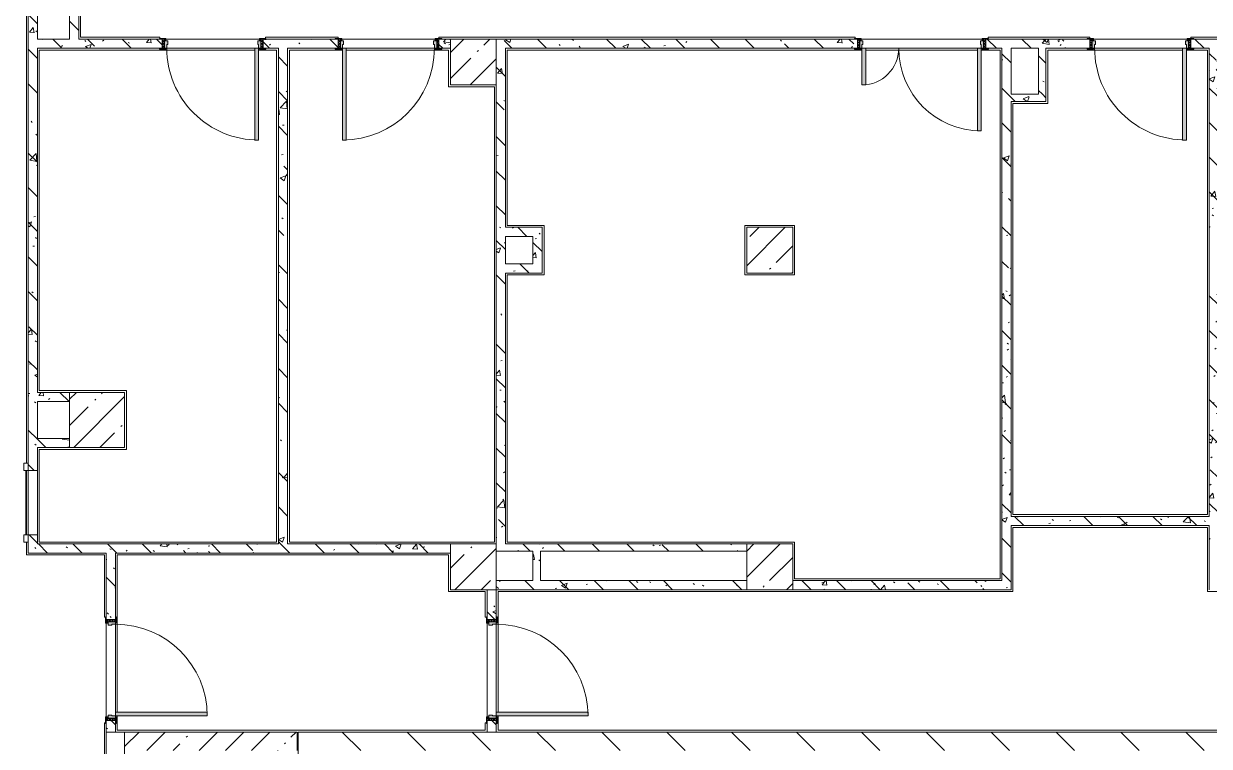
# Model space of a CAD drawing. Header units: millimetres. Extents: x -3377 to 186574, y -8553 to 29000.
# Drawn here: x 125224 to 138144, y 13445 to 21318 of the extents above; entities that cross this region are included whole.
import ezdxf

# ---------------------------------------------------------------- set-up
doc = ezdxf.new("R2010")
doc.units = ezdxf.units.MM
for name, color, linetype, lineweight, true_color in [('A-DOOR-3', 7, 'Continuous', 5, 0xaaaaaa), ('A-DOOR-4', 7, 'Continuous', 5, 0xe2e2e2), ('A-DOOR-FRAM-2', 7, 'Continuous', 5, 0xe2e2e2), ('A-DOOR-FRAM-3', 7, 'Continuous', 5, 0xaaaaaa), ('A-FLOR-1', 7, 'Continuous', 5, 0xaaaaaa), ('I-WALL-5', 7, 'Continuous', 5, 0x787878)]:
    doc.layers.add(name, color=color, linetype=linetype, lineweight=lineweight, true_color=true_color)
for name, color, linetype, lineweight in [('A-WALL', 7, 'Continuous', 9), ('I-WALL-3', 7, 'Continuous', 5), ('S-COLS-2', 7, 'Continuous', 5)]:
    doc.layers.add(name, color=color, linetype=linetype, lineweight=lineweight)
pattern_1 = [(135, (59563.6, 0), (-377.1708, -377.1708), [533.4, -88.9, 17.78, -88.9]), (135, (59563.6, 376.94), (-377.1708, -377.1708), []), (50, (59563.6, 0), (637.6445, -55.7866), [66.675, -733.425]), (355, (59563.6, 0), (-123.3494, 668.699), [53.34, -586.74]), (100.451, (59616.75, -4.65), (514.299, 612.908), [56.665, -623.315]), (46.184, (59563.6, 177.8), (948.7764, -147.15), [100.012, -1100.137]), (96.636, (59642.7, 165.5), (830.909, 865.997), [84.998, -934.973]), (351.184, (59563.6, 177.8), (830.918, 865.988), [80.01, -880.11]), (21, (59652.5, 133.35), (530.6506, -357.9283), [66.675, -733.425]), (326, (59652.5, 133.35), (216.308, 644.6585), [53.34, -586.74]), (71.451, (59696.7, 103.5), (746.9596, 286.7243), [56.665, -623.315]), (37.5, (59563.6, 0), (10.81053, 295.9426), [16.764, -562.864, 16.764, -578.866, -588.962]), (37.5, (59563.6, 0), (10.81053, 295.9426), [-1175.258, 16.764, -572.198]), (7.5, (59563.6, 0), (233.8692, 350.6318), [16.764, -322.834, 16.764, -549.529, -224.472]), (7.5, (59563.6, 0), (233.8692, 350.6318), [-905.891, 16.764, -207.708]), (327.5, (59365.36, 0), (474.5678, -20.0513), [16.764, -205.486, 16.764, -676.656, -920.115]), (327.5, (59365.36, 0), (474.5678, -20.0513), [-915.67, 16.764, -903.351]), (317.5, (59276.46, 0), (518.4522, 88.9934), [16.764, -272.161, 16.764, -443.738, -653.415]), (317.5, (59276.46, 0), (518.4522, 88.9934), [-749.427, 16.764, -636.651])]
pattern_2 = [(135, (1751.41, 114.685), (-14.14214, -14.14214), []), (225, (1751.41, 114.685), (14.14214, -14.14214), [])]
pattern_3 = [(45, (-371.384, 114.685), (-14.1421, 14.1421), []), (135, (-371.384, 114.685), (-14.1421, -14.1421), [])]
pattern_4 = [(135, (59563.6, 0), (-353.5534, -353.5534), [])]

# ---------------------------------------------------------------- blocks, each defined once
blk = doc.blocks.new('BSC_Колонна _Прямоугольная - 600х600-V95-1_8_1_птичка')
at = {"layer": 'S-COLS-2'}
h = blk.add_hatch(dxfattribs=at)
h.set_pattern_fill('FP_119', color=256, style=0, pattern_type=2)
h.set_pattern_definition([(45, (-66460, -17000), (-285.1231, 285.1231), []), (45, (-66174.88, -17000), (-285.1231, 285.1231), [504.031, -100.806, 16.764, -84.042])])
h.paths.add_polyline_path([(288, -300), (300, -300), (300, 300), (-300, 300), (-300, -300)])
for p, q in [((300, 300), (-300, 300)), ((-300, 300), (-300, -300)), ((300, -300), (300, 300)), ((-300, -300), (300, -300))]:
    blk.add_line(p, q, dxfattribs=at)
blk = doc.blocks.new('110_Дверь_СКБ_2Ст - Д-10а_п__ СОШ_Дв_1450x2100h_Горячий цех 2-32185694-1_8_1_птичка')
at = {"layer": 'A-DOOR-3'}
h = blk.add_hatch(dxfattribs=at)
h.set_pattern_fill('FP_141', color=256, style=0, pattern_type=2)
h.set_pattern_definition([(135, (1601.41, 114.685), (-14.14214, -14.14214), []), (225, (1601.41, 114.685), (14.14214, -14.14214), [])])
h.paths.add_polyline_path([(712, 50), (687, 50), (687, -50), (712, -50)])
at = {"layer": 'A-DOOR-4'}
for points in [[(-638, 950), (-638, 50), (-598, 50), (-598, 950)], [(622, 450), (622, 50), (662, 50), (662, 450)]]:
    blk.add_hatch(color=256, dxfattribs=at).paths.add_polyline_path(points)
h = blk.add_hatch(color=256, dxfattribs=at)
h.paths.add_polyline_path([(-663, 50), (-663, -30), (-628, -30), (-628, 10), (-638, 10), (-638, 50), (-648, 50)])
h.paths.add_polyline_path([(662, 50), (662, 10), (652, 10), (652, -30), (687, -30), (687, 50), (672, 50)])
at = {"layer": 'A-DOOR-FRAM-2'}
for points in [[(-688, 58), (-718, 58), (-718, 50), (-648, 50), (-648, 58), (-667, 58)], [(742, 58), (672, 58), (672, 50), (742, 50)], [(-663, -50), (-718, -50), (-718, -58), (-648, -58), (-648, -50)], [(-663, -30), (-663, -50), (-648, -50), (-648, -30)], [(672, -30), (672, -50), (687, -50), (687, -30)], [(672, -50), (672, -58), (742, -58), (737, -50), (687, -50)]]:
    blk.add_hatch(color=256, dxfattribs=at).paths.add_polyline_path(points)
at = {"layer": 'A-DOOR-FRAM-3'}
h = blk.add_hatch(dxfattribs=at)
h.set_pattern_fill('FP_142', color=256, style=0, pattern_type=2)
h.set_pattern_definition([(45, (-521.384, 114.685), (-14.1421, 14.1421), []), (135, (-521.384, 114.685), (-14.1421, -14.1421), [])])
h.paths.add_polyline_path([(-688, 50), (-688, -50), (-663, -50), (-663, 50)])
at = {"layer": 'A-DOOR-3'}
for p, q in [((-638, 950), (-638, 50)), ((-598, 950), (-638, 950)), ((-598, 50), (-598, 950)), ((662, 450), (622, 450)), ((622, 450), (622, 50)), ((662, 50), (662, 450)), ((-638, 50), (-598, 50)), ((622, 50), (662, 50))]:
    blk.add_line(p, q, dxfattribs=at)
for centre, radius, start, end in [((-638, 50), 900, 0, 90), ((662, 50), 400, 90, 180)]:
    blk.add_arc(centre, radius, start, end, dxfattribs=at)
at = {"layer": 'A-DOOR-FRAM-3'}
for p, q in [((-648, 58), (-718, 58)), ((-718, 58), (-718, 50)), ((-718, 50), (-648, 50)), ((-663, 50), (-688, 50)), ((-688, 50), (-688, -50)), ((-638, 50), (-663, 50)), ((-663, 50), (-663, -30)), ((-663, -50), (-663, 50)), ((-648, 50), (-648, 58)), ((-638, 10), (-638, 50)), ((-628, 10), (-638, 10)), ((-628, -30), (-628, 10)), ((662, 10), (652, 10)), ((652, 10), (652, -30)), ((662, 50), (662, 10)), ((687, 50), (662, 50)), ((742, 58), (672, 58)), ((672, 58), (672, 50)), ((672, 50), (742, 50)), ((687, -30), (687, 50)), ((712, 50), (687, 50)), ((687, 50), (687, -50)), ((712, -50), (712, 50)), ((742, 50), (742, 58)), ((-648, -50), (-718, -50)), ((-718, -50), (-718, -58)), ((-718, -58), (-648, -58)), ((-688, -50), (-663, -50)), ((-663, -30), (-628, -30)), ((-648, -30), (-663, -30)), ((-663, -30), (-663, -50)), ((-663, -50), (-648, -50)), ((-648, -50), (-648, -30)), ((-648, -58), (-648, -50)), ((652, -30), (687, -30)), ((687, -30), (672, -30)), ((672, -30), (672, -50)), ((672, -50), (687, -50)), ((742, -50), (672, -50)), ((672, -50), (672, -58)), ((672, -58), (742, -58)), ((687, -50), (687, -30)), ((687, -50), (712, -50)), ((742, -58), (742, -50))]:
    blk.add_line(p, q, dxfattribs=at)
blk = doc.blocks.new('110_Дверь_СКБ_1Ст_Внутренняя1 - Д-11 1100x2100h_кладовые _все__ коридор _между помещениями блока столовой__ моечные _все_-32089444-1_8_1_птичка')
at = {"layer": 'A-DOOR-3'}
h = blk.add_hatch(dxfattribs=at)
h.set_pattern_fill('FP_132', color=256, style=0, pattern_type=2)
h.set_pattern_definition(pattern_2)
h.paths.add_polyline_path([(562.5, -50), (562.5, 50), (537.5, 50), (537.5, -50)])
at = {"layer": 'A-DOOR-4'}
h = blk.add_hatch(color=256, dxfattribs=at)
h.paths.add_polyline_path([(502.5, -30), (537.5, -30), (537.5, 50), (512.5, 50), (512.5, 10), (502.5, 10), (502.5, -6)])
h.paths.add_polyline_path([(-477.5, -30), (-477.5, 10), (-487.5, 10), (-487.5, 50), (-512.5, 50), (-512.5, -30), (-487.5, -30)])
at = {"layer": 'A-DOOR-FRAM-2'}
for points in [[(512.5, 50), (512.5, 1050), (472.5, 1050), (472.5, 50)], [(-512.5, 50), (-497.5, 50), (-497.5, 58), (-567.5, 58), (-567.5, 50), (-537.5, 50)], [(592.5, 50), (592.5, 58), (522.5, 58), (522.5, 50), (562.5, 50)], [(-567.5, -58), (-497.5, -58), (-497.5, -50), (-567.5, -50)], [(-497.5, -50), (-497.5, -30), (-512.5, -30), (-512.5, -50)], [(522.5, -50), (537.5, -50), (537.5, -30), (522.5, -30)], [(592.5, -58), (592.5, -50), (522.5, -50), (522.5, -58), (562.5, -58)]]:
    blk.add_hatch(color=256, dxfattribs=at).paths.add_polyline_path(points)
at = {"layer": 'A-DOOR-FRAM-3'}
h = blk.add_hatch(dxfattribs=at)
h.set_pattern_fill('FP_133', color=256, style=0, pattern_type=2)
h.set_pattern_definition(pattern_3)
h.paths.add_polyline_path([(-537.5, -50), (-512.5, -50), (-512.5, 50), (-537.5, 50)])
at = {"layer": 'A-DOOR-3'}
for p, q in [((512.5, 1050), (472.5, 1050)), ((472.5, 1050), (472.5, 50)), ((512.5, 50), (512.5, 1050)), ((472.5, 50), (512.5, 50))]:
    blk.add_line(p, q, dxfattribs=at)
blk.add_arc((512.5, 50), 1000, 90, 180, dxfattribs=at)
at = {"layer": 'A-DOOR-FRAM-3'}
for p, q in [((-497.5, 58), (-567.5, 58)), ((-567.5, 58), (-567.5, 50)), ((-567.5, 50), (-497.5, 50)), ((-512.5, 50), (-537.5, 50)), ((-537.5, 50), (-537.5, -50)), ((-487.5, 50), (-512.5, 50)), ((-512.5, 50), (-512.5, -30)), ((-512.5, -50), (-512.5, 50)), ((-497.5, 50), (-512.5, 50)), ((-512.5, 50), (-512.5, 49)), ((-512.5, 49), (-497.5, 49)), ((-497.5, 50), (-497.5, 58)), ((-497.5, 49), (-497.5, 50)), ((-487.5, 10), (-487.5, 50)), ((-477.5, 10), (-487.5, 10)), ((-477.5, -30), (-477.5, 10)), ((512.5, 10), (502.5, 10)), ((502.5, 10), (502.5, -30)), ((512.5, 50), (512.5, 10)), ((537.5, 50), (512.5, 50)), ((592.5, 58), (522.5, 58)), ((522.5, 58), (522.5, 50)), ((537.5, 50), (522.5, 50)), ((522.5, 50), (522.5, 49)), ((522.5, 50), (592.5, 50)), ((522.5, 49), (537.5, 49)), ((537.5, -30), (537.5, 50)), ((562.5, 50), (537.5, 50)), ((537.5, 50), (537.5, -50)), ((537.5, 49), (537.5, 50)), ((562.5, -50), (562.5, 50)), ((592.5, 50), (592.5, 58)), ((-497.5, -50), (-567.5, -50)), ((-567.5, -50), (-567.5, -58)), ((-567.5, -58), (-497.5, -58)), ((-537.5, -50), (-512.5, -50)), ((-512.5, -30), (-477.5, -30)), ((-497.5, -30), (-512.5, -30)), ((-512.5, -30), (-512.5, -50)), ((-512.5, -50), (-497.5, -50)), ((-497.5, -50), (-497.5, -30)), ((-497.5, -58), (-497.5, -50)), ((502.5, -30), (537.5, -30)), ((537.5, -30), (522.5, -30)), ((522.5, -30), (522.5, -50)), ((522.5, -50), (537.5, -50)), ((592.5, -50), (522.5, -50)), ((522.5, -50), (522.5, -58)), ((522.5, -58), (592.5, -58)), ((537.5, -50), (537.5, -30)), ((537.5, -50), (562.5, -50)), ((592.5, -58), (592.5, -50))]:
    blk.add_line(p, q, dxfattribs=at)
blk = doc.blocks.new('110_Дверь_СКБ_1Ст_Внутренняя1 - Д-11п 1100x2100h_кладовые _все__ коридор _между помещениями блока столовой__ моечные _все_ 2-V112-1_8_1_птичка')
at = {"layer": 'A-DOOR-3'}
h = blk.add_hatch(dxfattribs=at)
h.set_pattern_fill('FP_132', color=256, style=0, pattern_type=2)
h.set_pattern_definition(pattern_2)
h.paths.add_polyline_path([(537.5, 50), (537.5, -50), (562.5, -50), (562.5, 50)])
at = {"layer": 'A-DOOR-4'}
h = blk.add_hatch(color=256, dxfattribs=at)
h.paths.add_polyline_path([(512.5, 50), (512.5, 10), (502.5, 10), (502.5, -30), (537.5, -30), (537.5, 50), (522.5, 50)])
h.paths.add_polyline_path([(-497.5, 50), (-512.5, 50), (-512.5, -30), (-477.5, -30), (-477.5, 10), (-487.5, 10), (-487.5, 50)])
at = {"layer": 'A-DOOR-FRAM-2'}
for points in [[(-487.5, 1050), (-487.5, 50), (-447.5, 50), (-447.5, 1050)], [(-537.5, 58), (-567.5, 58), (-567.5, 50), (-497.5, 50), (-497.5, 58), (-517.5, 58)], [(592.5, 58), (522.5, 58), (522.5, 50), (592.5, 50)], [(-537.5, -50), (-567.5, -50), (-567.5, -58), (-497.5, -58), (-497.5, -50), (-513.9, -50)], [(-512.5, -30), (-512.5, -50), (-497.5, -50), (-497.5, -30)], [(537.5, -30), (522.5, -30), (522.5, -50), (537.5, -50)], [(562.5, -50), (522.5, -55.2), (522.5, -58), (592.5, -58), (592.5, -50)]]:
    blk.add_hatch(color=256, dxfattribs=at).paths.add_polyline_path(points)
at = {"layer": 'A-DOOR-FRAM-3'}
h = blk.add_hatch(dxfattribs=at)
h.set_pattern_fill('FP_133', color=256, style=0, pattern_type=2)
h.set_pattern_definition(pattern_3)
h.paths.add_polyline_path([(-512.5, 50), (-537.5, 50), (-537.5, -50), (-512.5, -48.8)])
at = {"layer": 'A-DOOR-3'}
for p, q in [((-487.5, 1050), (-487.5, 50)), ((-447.5, 1050), (-487.5, 1050)), ((-447.5, 50), (-447.5, 1050)), ((-487.5, 50), (-447.5, 50))]:
    blk.add_line(p, q, dxfattribs=at)
blk.add_arc((-487.5, 50), 1000, 360, 90, dxfattribs=at)
at = {"layer": 'A-DOOR-FRAM-3'}
for p, q in [((-497.5, 58), (-567.5, 58)), ((-567.5, 58), (-567.5, 50)), ((-567.5, 50), (-497.5, 50)), ((-512.5, 50), (-537.5, 50)), ((-537.5, 50), (-537.5, -50)), ((-487.5, 50), (-512.5, 50)), ((-512.5, 50), (-512.5, -30)), ((-512.5, -50), (-512.5, 50)), ((-497.5, 50), (-512.5, 50)), ((-512.5, 50), (-512.5, 49)), ((-512.5, 49), (-497.5, 49)), ((-497.5, 50), (-497.5, 58)), ((-497.5, 49), (-497.5, 50)), ((-487.5, 10), (-487.5, 50)), ((-477.5, 10), (-487.5, 10)), ((-477.5, -30), (-477.5, 10)), ((512.5, 10), (502.5, 10)), ((502.5, 10), (502.5, -30)), ((512.5, 50), (512.5, 10)), ((537.5, 50), (512.5, 50)), ((592.5, 58), (522.5, 58)), ((522.5, 58), (522.5, 50)), ((537.5, 50), (522.5, 50)), ((522.5, 50), (522.5, 49)), ((522.5, 50), (592.5, 50)), ((522.5, 49), (537.5, 49)), ((537.5, -30), (537.5, 50)), ((562.5, 50), (537.5, 50)), ((537.5, 50), (537.5, -50)), ((537.5, 49), (537.5, 50)), ((562.5, -50), (562.5, 50)), ((592.5, 50), (592.5, 58)), ((-497.5, -50), (-567.5, -50)), ((-567.5, -50), (-567.5, -58)), ((-567.5, -58), (-497.5, -58)), ((-537.5, -50), (-512.5, -50)), ((-512.5, -30), (-477.5, -30)), ((-497.5, -30), (-512.5, -30)), ((-512.5, -30), (-512.5, -50)), ((-512.5, -50), (-497.5, -50)), ((-497.5, -50), (-497.5, -30)), ((-497.5, -58), (-497.5, -50)), ((502.5, -30), (537.5, -30)), ((537.5, -30), (522.5, -30)), ((522.5, -30), (522.5, -50)), ((522.5, -50), (537.5, -50)), ((592.5, -50), (522.5, -50)), ((522.5, -50), (522.5, -58)), ((522.5, -58), (592.5, -58)), ((537.5, -50), (537.5, -30)), ((537.5, -50), (562.5, -50)), ((592.5, -58), (592.5, -50))]:
    blk.add_line(p, q, dxfattribs=at)
blk = doc.blocks.new('110_Дверь_СКБ_1Ст_Внутренняя1 - Д-11п 1100x2100h_кладовые _все__ коридор _между помещениями блока столовой__ моечные _все_ 2-V135-1_8_1_птичка')
at = {"layer": 'A-DOOR-3'}
h = blk.add_hatch(dxfattribs=at)
h.set_pattern_fill('FP_132', color=256, style=0, pattern_type=2)
h.set_pattern_definition(pattern_2)
h.paths.add_polyline_path([(537.5, 50), (537.5, -50), (562.5, -50), (558.5, 50)])
at = {"layer": 'A-DOOR-4'}
h = blk.add_hatch(color=256, dxfattribs=at)
h.paths.add_polyline_path([(512.5, 50), (512.5, 10), (502.5, 10), (502.5, -30), (537.5, -30), (537.5, 50), (522.5, 50)])
h.paths.add_polyline_path([(-497.5, 50), (-512.5, 50), (-512.5, -30), (-477.5, -30), (-477.5, 10), (-487.5, 10), (-487.5, 50)])
at = {"layer": 'A-DOOR-FRAM-2'}
for points in [[(-477.5, 1050), (-487.5, 1050), (-487.5, 50), (-447.5, 50), (-447.5, 1050)], [(-517.5, 58), (-567.5, 58), (-562.5, 50), (-497.5, 50), (-497.5, 58), (-512.5, 58)], [(592.5, 58), (522.5, 58), (522.5, 50), (592.5, 50)], [(-567.5, -50), (-562.5, -58), (-497.5, -58), (-497.5, -50), (-562.5, -50)], [(-512.5, -30), (-512.5, -50), (-497.5, -50), (-497.5, -30)], [(537.5, -30), (522.5, -30), (522.5, -50), (537.5, -50)], [(562.5, -50), (522.5, -50), (522.5, -58), (592.5, -58), (587.5, -50), (582.7, -50)]]:
    blk.add_hatch(color=256, dxfattribs=at).paths.add_polyline_path(points)
at = {"layer": 'A-DOOR-FRAM-3'}
h = blk.add_hatch(dxfattribs=at)
h.set_pattern_fill('FP_133', color=256, style=0, pattern_type=2)
h.set_pattern_definition(pattern_3)
h.paths.add_polyline_path([(-512.5, 50), (-537.5, 50), (-537.5, -50), (-512.5, -50)])
at = {"layer": 'A-DOOR-3'}
for p, q in [((-487.5, 1050), (-487.5, 50)), ((-447.5, 1050), (-487.5, 1050)), ((-447.5, 50), (-447.5, 1050)), ((-487.5, 50), (-447.5, 50))]:
    blk.add_line(p, q, dxfattribs=at)
blk.add_arc((-487.5, 50), 1000, 360, 90, dxfattribs=at)
at = {"layer": 'A-DOOR-FRAM-3'}
for p, q in [((-497.5, 58), (-567.5, 58)), ((-567.5, 58), (-567.5, 50)), ((-567.5, 50), (-497.5, 50)), ((-512.5, 50), (-537.5, 50)), ((-537.5, 50), (-537.5, -50)), ((-487.5, 50), (-512.5, 50)), ((-512.5, 50), (-512.5, -30)), ((-512.5, -50), (-512.5, 50)), ((-497.5, 50), (-512.5, 50)), ((-512.5, 50), (-512.5, 49)), ((-512.5, 49), (-497.5, 49)), ((-497.5, 50), (-497.5, 58)), ((-497.5, 49), (-497.5, 50)), ((-487.5, 10), (-487.5, 50)), ((-477.5, 10), (-487.5, 10)), ((-477.5, -30), (-477.5, 10)), ((512.5, 10), (502.5, 10)), ((502.5, 10), (502.5, -30)), ((512.5, 50), (512.5, 10)), ((537.5, 50), (512.5, 50)), ((592.5, 58), (522.5, 58)), ((522.5, 58), (522.5, 50)), ((537.5, 50), (522.5, 50)), ((522.5, 50), (522.5, 49)), ((522.5, 50), (592.5, 50)), ((522.5, 49), (537.5, 49)), ((537.5, -30), (537.5, 50)), ((562.5, 50), (537.5, 50)), ((537.5, 50), (537.5, -50)), ((537.5, 49), (537.5, 50)), ((562.5, -50), (562.5, 50)), ((592.5, 50), (592.5, 58)), ((-497.5, -50), (-567.5, -50)), ((-567.5, -50), (-567.5, -58)), ((-567.5, -58), (-497.5, -58)), ((-537.5, -50), (-512.5, -50)), ((-512.5, -30), (-477.5, -30)), ((-497.5, -30), (-512.5, -30)), ((-512.5, -30), (-512.5, -50)), ((-512.5, -50), (-497.5, -50)), ((-497.5, -50), (-497.5, -30)), ((-497.5, -58), (-497.5, -50)), ((502.5, -30), (537.5, -30)), ((537.5, -30), (522.5, -30)), ((522.5, -30), (522.5, -50)), ((522.5, -50), (537.5, -50)), ((592.5, -50), (522.5, -50)), ((522.5, -50), (522.5, -58)), ((522.5, -58), (592.5, -58)), ((537.5, -50), (537.5, -30)), ((537.5, -50), (562.5, -50)), ((592.5, -58), (592.5, -50))]:
    blk.add_line(p, q, dxfattribs=at)
blk = doc.blocks.new('BSC_Колонна _Прямоугольная - 500х500-V142-1_8_1_птичка')
at = {"layer": 'S-COLS-2'}
h = blk.add_hatch(dxfattribs=at)
h.set_pattern_fill('FP_174', color=256, style=0, pattern_type=2)
h.set_pattern_definition([(45, (-70560, -15400), (-285.1231, 285.1231), []), (45, (-70274.88, -15400), (-285.1231, 285.1231), [504.031, -100.806, 16.764, -84.042])])
h.paths.add_polyline_path([(-250, -250), (250, -250), (250, 250), (-250, 250), (-250, 130)])
for p, q in [((250, 250), (-250, 250)), ((-250, 250), (-250, -250)), ((250, -250), (250, 250)), ((-250, -250), (250, -250))]:
    blk.add_line(p, q, dxfattribs=at)
blk = doc.blocks.new('BSC_Колонна _Прямоугольная - 500х500-V143-1_8_1_птичка')
at = {"layer": 'S-COLS-2'}
h = blk.add_hatch(dxfattribs=at)
h.set_pattern_fill('FP_175', color=256, style=0, pattern_type=2)
h.set_pattern_definition([(45, (-73790, -15400), (-285.1231, 285.1231), []), (45, (-73504.88, -15400), (-285.1231, 285.1231), [504.031, -100.806, 16.764, -84.042])])
h.paths.add_polyline_path([(250, -250), (250, 250), (-250, 250), (-250, -250)])
for p, q in [((250, 250), (-250, 250)), ((-250, 250), (-250, -250)), ((250, -250), (250, 250)), ((-250, -250), (250, -250))]:
    blk.add_line(p, q, dxfattribs=at)
blk = doc.blocks.new('BSC_Колонна _Прямоугольная - 500х500-V157-1_8_1_птичка')
at = {"layer": 'S-COLS-2'}
h = blk.add_hatch(dxfattribs=at)
h.set_pattern_fill('FP_185', color=256, style=0, pattern_type=2)
h.set_pattern_definition([(45, (-70560, -20900), (-285.1231, 285.1231), []), (45, (-70274.88, -20900), (-285.1231, 285.1231), [504.031, -100.806, 16.764, -84.042])])
h.paths.add_polyline_path([(-250, -250), (250, -250), (250, 250), (-250, 250), (-250, 130)])
for p, q in [((250, 250), (-250, 250)), ((-250, 250), (-250, -250)), ((250, -250), (250, 250)), ((-250, -250), (250, -250))]:
    blk.add_line(p, q, dxfattribs=at)
blk = doc.blocks.new('BSC_Колонна _Прямоугольная - 500х500-V159-1_8_1_птичка')
at = {"layer": 'S-COLS-2'}
h = blk.add_hatch(dxfattribs=at)
h.set_pattern_fill('FP_188', color=256, style=0, pattern_type=2)
h.set_pattern_definition([(45, (-73790, -18850), (-285.1231, 285.1231), []), (45, (-73504.88, -18850), (-285.1231, 285.1231), [504.031, -100.806, 16.764, -84.042])])
h.paths.add_polyline_path([(250, -250), (247, 250), (-250, 250), (-250, -250)])
for p, q in [((250, 250), (-250, 250)), ((-250, 250), (-250, -250)), ((250, -250), (250, 250)), ((-250, -250), (250, -250))]:
    blk.add_line(p, q, dxfattribs=at)
blk = doc.blocks.new('Штора противопожарная_Рен - ШТ_700х700-22567375-1_8_1_птичка')
at = {"layer": 'A-DOOR-3'}
for p, q in [((-430, 100), (-350, 100)), ((-430, 50), (-430, 100)), ((-350, 50), (-430, 50)), ((-350, 100), (-350, 50)), ((-350, 78), (350, 78)), ((-350, 73), (-350, 78)), ((350, 73), (-350, 73)), ((350, 100), (430, 100)), ((350, 50), (350, 100)), ((350, 78), (350, 73)), ((430, 50), (350, 50)), ((430, 100), (430, 50))]:
    blk.add_line(p, q, dxfattribs=at)
blk = doc.blocks.new('110_Дверь_СКБ_1Ст_Внутренняя1 - Д-12 EIW 1100x2100h_кладовые _все__ коридор _между помещениями блока столовой__ моечные _все_-32933558-1_8_1_птичка')
at = {"layer": 'A-DOOR-3'}
h = blk.add_hatch(dxfattribs=at)
h.set_pattern_fill('FP_132', color=256, style=0, pattern_type=2)
h.set_pattern_definition(pattern_2)
h.paths.add_polyline_path([(562.5, 50), (537.5, 50), (537.5, -50), (562.5, -50)])
at = {"layer": 'A-DOOR-4'}
h = blk.add_hatch(color=256, dxfattribs=at)
h.paths.add_polyline_path([(537.5, -30), (537.5, 50), (512.5, 50), (512.5, 10), (502.5, 10), (502.5, -30), (512.5, -30)])
h.paths.add_polyline_path([(-477.5, -6), (-477.5, 10), (-487.5, 10), (-487.5, 50), (-512.5, 50), (-512.5, -30), (-477.5, -30)])
at = {"layer": 'A-DOOR-FRAM-2'}
for points in [[(512.5, 863.5), (512.5, 1050), (472.5, 1050), (472.5, 50), (512.5, 50), (512.5, 685.8)], [(-497.5, 58), (-567.5, 58), (-562.5, 50), (-497.5, 50)], [(592.5, 58), (522.5, 58), (522.5, 50), (592.5, 50)], [(-497.5, -58), (-497.5, -50), (-567.5, -50), (-562.5, -58), (-512.5, -58)], [(-497.5, -30), (-512.5, -30), (-512.5, -50), (-497.5, -50)], [(537.5, -30), (522.5, -30), (522.5, -50), (537.5, -50)], [(592.5, -58), (587.5, -50), (522.5, -50), (522.5, -58), (587.5, -58)]]:
    blk.add_hatch(color=256, dxfattribs=at).paths.add_polyline_path(points)
at = {"layer": 'A-DOOR-FRAM-3'}
h = blk.add_hatch(dxfattribs=at)
h.set_pattern_fill('FP_133', color=256, style=0, pattern_type=2)
h.set_pattern_definition(pattern_3)
h.paths.add_polyline_path([(-512.5, 50), (-537.5, 50), (-537.5, -50), (-512.5, -50)])
at = {"layer": 'A-DOOR-3'}
for p, q in [((512.5, 1050), (472.5, 1050)), ((472.5, 1050), (472.5, 50)), ((512.5, 50), (512.5, 1050)), ((472.5, 50), (512.5, 50))]:
    blk.add_line(p, q, dxfattribs=at)
blk.add_arc((512.5, 50), 1000, 90, 180, dxfattribs=at)
at = {"layer": 'A-DOOR-FRAM-3'}
for p, q in [((-497.5, 58), (-567.5, 58)), ((-567.5, 58), (-567.5, 50)), ((-567.5, 50), (-497.5, 50)), ((-512.5, 50), (-537.5, 50)), ((-537.5, 50), (-537.5, -50)), ((-487.5, 50), (-512.5, 50)), ((-512.5, 50), (-512.5, -30)), ((-512.5, -50), (-512.5, 50)), ((-497.5, 50), (-512.5, 50)), ((-512.5, 50), (-512.5, 49)), ((-512.5, 49), (-497.5, 49)), ((-497.5, 50), (-497.5, 58)), ((-497.5, 49), (-497.5, 50)), ((-487.5, 10), (-487.5, 50)), ((-477.5, 10), (-487.5, 10)), ((-477.5, -30), (-477.5, 10)), ((512.5, 10), (502.5, 10)), ((502.5, 10), (502.5, -30)), ((512.5, 50), (512.5, 10)), ((537.5, 50), (512.5, 50)), ((592.5, 58), (522.5, 58)), ((522.5, 58), (522.5, 50)), ((537.5, 50), (522.5, 50)), ((522.5, 50), (522.5, 49)), ((522.5, 50), (592.5, 50)), ((522.5, 49), (537.5, 49)), ((537.5, -30), (537.5, 50)), ((562.5, 50), (537.5, 50)), ((537.5, 50), (537.5, -50)), ((537.5, 49), (537.5, 50)), ((562.5, -50), (562.5, 50)), ((592.5, 50), (592.5, 58)), ((-497.5, -50), (-567.5, -50)), ((-567.5, -50), (-567.5, -58)), ((-567.5, -58), (-497.5, -58)), ((-537.5, -50), (-512.5, -50)), ((-512.5, -30), (-477.5, -30)), ((-497.5, -30), (-512.5, -30)), ((-512.5, -30), (-512.5, -50)), ((-512.5, -50), (-497.5, -50)), ((-497.5, -50), (-497.5, -30)), ((-497.5, -58), (-497.5, -50)), ((502.5, -30), (537.5, -30)), ((537.5, -30), (522.5, -30)), ((522.5, -30), (522.5, -50)), ((522.5, -50), (537.5, -50)), ((592.5, -50), (522.5, -50)), ((522.5, -50), (522.5, -58)), ((522.5, -58), (592.5, -58)), ((537.5, -50), (537.5, -30)), ((537.5, -50), (562.5, -50)), ((592.5, -58), (592.5, -50))]:
    blk.add_line(p, q, dxfattribs=at)
blk = doc.blocks.new('110_Дверь_СКБ_1Ст_Внутренняя1 - Д-11 1100x2100h_кладовые _все__ коридор _между помещениями блока столовой__ моечные _все_-V191-1_8_1_птичка')
at = {"layer": 'A-DOOR-3'}
h = blk.add_hatch(dxfattribs=at)
h.set_pattern_fill('FP_132', color=256, style=0, pattern_type=2)
h.set_pattern_definition(pattern_2)
h.paths.add_polyline_path([(537, 50), (537, -50), (562, -50), (562, 50)])
at = {"layer": 'A-DOOR-4'}
h = blk.add_hatch(color=256, dxfattribs=at)
h.paths.add_polyline_path([(537, 50), (512, 50), (512, 10), (502, 10), (502, -30), (537, -30)])
h.paths.add_polyline_path([(-498, 50), (-513, 50), (-513, -30), (-478, -30), (-478, 10), (-488, 10), (-488, 50)])
at = {"layer": 'A-DOOR-FRAM-2'}
for points in [[(512, 1050), (472, 1050), (472, 50), (512, 50), (512, 908)], [(-538, 58), (-568, 58), (-562, 50), (-498, 50), (-498, 58), (-535, 58)], [(537, 58), (522, 58), (522, 50), (592, 50), (592, 58), (543, 58)], [(-498, -50), (-568, -50), (-562, -58), (-498, -56)], [(-498, -30), (-513, -30), (-513, -50), (-498, -50)], [(522, -30), (522, -50), (537, -50), (537, -30)], [(562, -50), (522, -50), (522, -58), (592, -58), (592, -50)]]:
    blk.add_hatch(color=256, dxfattribs=at).paths.add_polyline_path(points)
at = {"layer": 'A-DOOR-FRAM-3'}
h = blk.add_hatch(dxfattribs=at)
h.set_pattern_fill('FP_133', color=256, style=0, pattern_type=2)
h.set_pattern_definition(pattern_3)
h.paths.add_polyline_path([(-513, 50), (-538, 50), (-537, -50), (-513, -50)])
at = {"layer": 'A-DOOR-3'}
for p, q in [((472, 1050), (472, 50)), ((512, 1050), (472, 1050)), ((512, 50), (512, 1050)), ((472, 50), (512, 50))]:
    blk.add_line(p, q, dxfattribs=at)
blk.add_arc((512, 50), 1000, 90, 180, dxfattribs=at)
at = {"layer": 'A-DOOR-FRAM-3'}
for p, q in [((-498, 58), (-568, 58)), ((-568, 58), (-568, 50)), ((-568, 50), (-498, 50)), ((-513, 50), (-538, 50)), ((-538, 50), (-538, -50)), ((-488, 50), (-513, 50)), ((-513, 50), (-513, -30)), ((-513, -50), (-513, 50)), ((-498, 50), (-513, 50)), ((-513, 50), (-513, 49)), ((-513, 49), (-498, 49)), ((-498, 50), (-498, 58)), ((-498, 49), (-498, 50)), ((-488, 10), (-488, 50)), ((-478, 10), (-488, 10)), ((-478, -30), (-478, 10)), ((512, 10), (502, 10)), ((502, 10), (502, -30)), ((512, 50), (512, 10)), ((537, 50), (512, 50)), ((592, 58), (522, 58)), ((522, 58), (522, 50)), ((537, 50), (522, 50)), ((522, 50), (522, 49)), ((522, 50), (592, 50)), ((522, 49), (537, 49)), ((537, -30), (537, 50)), ((562, 50), (537, 50)), ((537, 50), (537, -50)), ((537, 49), (537, 50)), ((562, -50), (562, 50)), ((592, 50), (592, 58)), ((-498, -50), (-568, -50)), ((-568, -50), (-568, -58)), ((-568, -58), (-498, -58)), ((-538, -50), (-513, -50)), ((-513, -30), (-478, -30)), ((-498, -30), (-513, -30)), ((-513, -30), (-513, -50)), ((-513, -50), (-498, -50)), ((-498, -50), (-498, -30)), ((-498, -58), (-498, -50)), ((502, -30), (537, -30)), ((537, -30), (522, -30)), ((522, -30), (522, -50)), ((522, -50), (537, -50)), ((592, -50), (522, -50)), ((522, -50), (522, -58)), ((522, -58), (592, -58)), ((537, -50), (537, -30)), ((537, -50), (562, -50)), ((592, -58), (592, -50))]:
    blk.add_line(p, q, dxfattribs=at)

msp = doc.modelspace()

# ---------------------------------------------------------------- hatches: boundary and pattern name
at = {"layer": 'I-WALL-3'}
h = msp.add_hatch(dxfattribs=at)
h.set_pattern_fill('FP_117', color=256, style=0, pattern_type=2)
h.set_pattern_definition(pattern_4)
h.paths.add_polyline_path([(126290, 12300), (126323.6, 12300), (126323.6, 13600), (126123.6, 13600), (126123.6, 12300)])
h = msp.add_hatch(dxfattribs=at)
h.set_pattern_fill('FP_99', color=256, style=0, pattern_type=2)
h.set_pattern_definition([(45, (59563.6, 0), (-285.1231, 285.1231), []), (45, (59848.73, 0), (-285.1231, 285.1231), [504.031, -100.806, 16.764, -84.042])])
h.paths.add_polyline_path([(128013.6, 13400), (128203.6, 13400), (128203.6, 13600), (126323.6, 13600), (126323.6, 13400), (127773.6, 13400)])
h = msp.add_hatch(dxfattribs=at)
h.set_pattern_fill('FP_117', color=256, style=0, pattern_type=2)
h.set_pattern_definition(pattern_4)
h.paths.add_polyline_path([(135659.6, 13400), (144263.6, 13400), (144263.6, 13600), (128213.6, 13600), (128213.6, 13400), (134727.3, 13400)])
at = {"layer": 'I-WALL-5'}
h = msp.add_hatch(dxfattribs=at)
h.set_pattern_fill('FP_129', color=256, style=0, pattern_type=2)
h.set_pattern_definition(pattern_1)
h.paths.add_polyline_path([(125284.2, 15550), (125373.6, 15550), (125373.6, 15750), (125273.6, 15750), (125273.6, 15550)])
h.paths.add_polyline_path([(125273.6, 16450), (125373.6, 16450), (125373.6, 22800), (125273.6, 22800), (125273.6, 16530)])
h = msp.add_hatch(dxfattribs=at)
h.set_pattern_fill('FP_129', color=256, style=0, pattern_type=2)
h.set_pattern_definition(pattern_1)
h.paths.add_polyline_path([(125823.6, 21150), (125823.6, 22700), (125723.6, 22700), (125723.6, 21150)])
h = msp.add_hatch(dxfattribs=at)
h.set_pattern_fill('FP_129', color=256, style=0, pattern_type=2)
h.set_pattern_definition(pattern_1)
h.paths.add_polyline_path([(126343.6, 21050), (126733.6, 21050), (126733.6, 21150), (125373.6, 21150), (125373.6, 21050), (125843.6, 21050)])
h = msp.add_hatch(dxfattribs=at)
h.set_pattern_fill('FP_129', color=256, style=0, pattern_type=2)
h.set_pattern_definition(pattern_1)
h.paths.add_polyline_path([(128618.6, 21050), (128648.6, 21050), (128648.6, 21150), (127833.6, 21150), (127833.6, 21050), (128118.6, 21050)])
h.paths.add_polyline_path([(136843.4, 21050), (136843.4, 21150), (135708.4, 21150), (135708.4, 21050), (136813.4, 21050)])
h.paths.add_polyline_path([(138123.4, 21050), (138143.4, 21050), (138143.4, 21150), (137943.4, 21150), (137943.4, 21050), (138025.3, 21050)])
h.paths.add_polyline_path([(130373.6, 21050), (134308.4, 21050), (134308.4, 21150), (130373.6, 21150), (130373.6, 21063.8)])
h.paths.add_polyline_path([(129873.6, 21050), (129873.6, 21150), (129748.6, 21150), (129748.6, 21050), (129853.6, 21050)])
h = msp.add_hatch(dxfattribs=at)
h.set_pattern_fill('FP_129', color=256, style=0, pattern_type=2)
h.set_pattern_definition(pattern_1)
h.paths.add_polyline_path([(138143.4, 15150), (138143.6, 15150.8), (138143.6, 15650), (138243.4, 15650), (138243.4, 18600), (138143.6, 18600), (138143.6, 19100), (138243.4, 19100), (138243.4, 21150), (138143.4, 21150), (138143.4, 15325.4)])
h = msp.add_hatch(dxfattribs=at)
h.set_pattern_fill('FP_129', color=256, style=0, pattern_type=2)
h.set_pattern_definition(pattern_1)
h.paths.add_polyline_path([(128098.6, 15650), (128098.6, 21050), (127998.6, 21050), (127998.6, 15650), (128011, 15650)])
h = msp.add_hatch(dxfattribs=at)
h.set_pattern_fill('FP_129', color=256, style=0, pattern_type=2)
h.set_pattern_definition(pattern_1)
h.paths.add_polyline_path([(130473.6, 15570), (130473.6, 21050), (130373.6, 21050), (130373.6, 15570), (130393.6, 15570)])
h = msp.add_hatch(dxfattribs=at)
h.set_pattern_fill('FP_129', color=256, style=0, pattern_type=2)
h.set_pattern_definition(pattern_1)
h.paths.add_polyline_path([(135983.4, 15150), (135983.4, 21050), (135883.4, 21047.1), (135883.4, 15150)])
h = msp.add_hatch(dxfattribs=at)
h.set_pattern_fill('FP_129', color=256, style=0, pattern_type=2)
h.set_pattern_definition(pattern_1)
h.paths.add_polyline_path([(136283.1, 20550), (136363.1, 20550), (136363.1, 21050), (136283.1, 21050), (136283.1, 21030)])
h = msp.add_hatch(dxfattribs=at)
h.set_pattern_fill('FP_129', color=256, style=0, pattern_type=2)
h.set_pattern_definition(pattern_1)
h.paths.add_polyline_path([(136363.1, 20470), (136363.1, 20550), (135983.4, 20550), (135983.4, 20470), (136283.1, 20470)])
h = msp.add_hatch(dxfattribs=at)
h.set_pattern_fill('FP_129', color=256, style=0, pattern_type=2)
h.set_pattern_definition(pattern_1)
h.paths.add_polyline_path([(130773.6, 19000), (130773.6, 19100), (130473.6, 19100), (130478.7, 19000), (130493.6, 19000)])
h = msp.add_hatch(dxfattribs=at)
h.set_pattern_fill('FP_129', color=256, style=0, pattern_type=2)
h.set_pattern_definition(pattern_1)
h.paths.add_polyline_path([(130873.6, 18700), (130873.6, 19100), (130773.6, 19100), (130773.6, 18700)])
h = msp.add_hatch(dxfattribs=at)
h.set_pattern_fill('FP_129', color=256, style=0, pattern_type=2)
h.set_pattern_definition(pattern_1)
h.paths.add_polyline_path([(130873.6, 18600), (130873.6, 18700), (130473.6, 18700), (130477.9, 18600), (130493.6, 18600)])
h = msp.add_hatch(dxfattribs=at)
h.set_pattern_fill('FP_129', color=256, style=0, pattern_type=2)
h.set_pattern_definition(pattern_1)
h.paths.add_polyline_path([(125373.6, 17200), (125723.6, 17200), (125723.6, 17300), (125373.6, 17300), (125373.6, 17290)])
h = msp.add_hatch(dxfattribs=at)
h.set_pattern_fill('FP_129', color=256, style=0, pattern_type=2)
h.set_pattern_definition(pattern_1)
h.paths.add_polyline_path([(125723.6, 16700), (125723.6, 16800), (125373.6, 16800), (125373.6, 16700), (125393.6, 16700)])
h = msp.add_hatch(dxfattribs=at)
h.set_pattern_fill('FP_129', color=256, style=0, pattern_type=2)
h.set_pattern_definition(pattern_1)
h.paths.add_polyline_path([(138141, 15850), (138143.4, 15850), (138143.4, 15950), (135983.4, 15950), (135983.4, 15850), (138123.6, 15850)])
h = msp.add_hatch(dxfattribs=at)
h.set_pattern_fill('FP_129', color=256, style=0, pattern_type=2)
h.set_pattern_definition(pattern_1)
h.paths.add_polyline_path([(125373.6, 15550), (128098.6, 15550), (128098.6, 15650), (125373.6, 15650), (125373.6, 15593.2)])
h = msp.add_hatch(dxfattribs=at)
h.set_pattern_fill('FP_129', color=256, style=0, pattern_type=2)
h.set_pattern_definition(pattern_1)
h.paths.add_polyline_path([(128098.6, 15550), (129873.6, 15550), (129873.6, 15650), (128098.6, 15650), (128098.6, 15593.2)])
h = msp.add_hatch(dxfattribs=at)
h.set_pattern_fill('FP_129', color=256, style=0, pattern_type=2)
h.set_pattern_definition(pattern_1)
h.paths.add_polyline_path([(130965.9, 15570), (133103.6, 15570), (133103.6, 15650), (130473.6, 15650), (130473.6, 15570), (130912.5, 15570)])
h = msp.add_hatch(dxfattribs=at)
h.set_pattern_fill('FP_129', color=256, style=0, pattern_type=2)
h.set_pattern_definition(pattern_1)
h.paths.add_polyline_path([(126223.6, 13600), (126223.6, 13725), (126123.6, 13725), (126123.6, 13600)])
h.paths.add_polyline_path([(126123.6, 14825), (126223.6, 14825), (126223.6, 15550), (126123.6, 15550), (126123.6, 14850)])
h = msp.add_hatch(dxfattribs=at)
h.set_pattern_fill('FP_129', color=256, style=0, pattern_type=2)
h.set_pattern_definition(pattern_1)
h.paths.add_polyline_path([(130773.6, 15250), (130853.6, 15250), (130853.6, 15570), (130773.6, 15567.2), (130773.6, 15428.6)])
h = msp.add_hatch(dxfattribs=at)
h.set_pattern_fill('FP_129', color=256, style=0, pattern_type=2)
h.set_pattern_definition(pattern_1)
h.paths.add_polyline_path([(135863.4, 15150), (135883.4, 15150), (135883.4, 15250), (133603.6, 15250), (133603.6, 15150), (134727.3, 15150)])
h.paths.add_polyline_path([(130393.6, 15150), (133103.6, 15150), (133103.6, 15250), (130373.6, 15250), (130373.6, 15150)])
h = msp.add_hatch(dxfattribs=at)
h.set_pattern_fill('FP_129', color=256, style=0, pattern_type=2)
h.set_pattern_definition(pattern_1)
h.paths.add_polyline_path([(130319.3, 13600), (130373.6, 13600), (130373.6, 13725), (130273.6, 13725), (130273.6, 13600), (130293.6, 13600)])
h.paths.add_polyline_path([(130373.6, 14825), (130373.6, 15150), (130273.6, 15150), (130273.6, 14825)])

# ---------------------------------------------------------------- linework, layer by layer
at = {"layer": 'A-FLOR-1'}
for p, q in [((125253.6, 16530), (125253.6, 22820)), ((125843.6, 22680), (125843.6, 21170)), ((125843.6, 21170), (126708.6, 21170)), ((126708.6, 21170), (126708.6, 21158)), ((127858.6, 21158), (127858.6, 21170)), ((127858.6, 21170), (128648.6, 21170)), ((128648.6, 21170), (128648.6, 21158)), ((129748.6, 21158), (129748.6, 21170)), ((129748.6, 21170), (134283.4, 21170)), ((134283.4, 21170), (134283.4, 21158)), ((135732.4, 21158), (135732.4, 21170)), ((135732.4, 21170), (136843.4, 21170)), ((136843.4, 21170), (136843.4, 21158)), ((137943.4, 21158), (137943.4, 21170)), ((137943.4, 21170), (138263.4, 21170)), ((127743.6, 21030), (125393.6, 21030)), ((125393.6, 21030), (125393.6, 17320)), ((126708.6, 21042), (126708.6, 21030)), ((127978.6, 21030), (127783.6, 21030)), ((127858.6, 21030), (127858.6, 21042)), ((127978.6, 15670), (127978.6, 21030)), ((128698.6, 21030), (128118.6, 21030)), ((128118.6, 21030), (128118.6, 15670)), ((128648.6, 21042), (128648.6, 21030)), ((129853.6, 21030), (128738.6, 21030)), ((129748.6, 21030), (129748.6, 21042)), ((129853.6, 20630), (129853.6, 21030)), ((134358.4, 21030), (130493.6, 21030)), ((130493.6, 21030), (130493.6, 19120)), ((134283.4, 21042), (134283.4, 21030)), ((134398.4, 21030), (135618.4, 21030)), ((135863.4, 21030), (135658.4, 21030)), ((135732.4, 21030), (135732.4, 21042)), ((135863.4, 15270), (135863.4, 21030)), ((137853.4, 21030), (136383.1, 21030)), ((136383.1, 21030), (136383.1, 20450)), ((136843.4, 21042), (136843.4, 21030)), ((138123.4, 21030), (137893.4, 21030)), ((137943.4, 21030), (137943.4, 21042)), ((138123.4, 15970), (138123.4, 21030)), ((130353.6, 20630), (129853.6, 20630)), ((130353.6, 15670), (130353.6, 20630)), ((136383.1, 20450), (136003.4, 20450)), ((136003.4, 20450), (136003.4, 15970)), ((130493.6, 19120), (130893.6, 19120)), ((130893.6, 19120), (130893.6, 18580)), ((133083.6, 18580), (133083.6, 19120)), ((133083.6, 19120), (133623.6, 19120)), ((133623.6, 19120), (133623.6, 18580)), ((130893.6, 18580), (130493.6, 18580)), ((130493.6, 18580), (130493.6, 15670)), ((133623.6, 18580), (133083.6, 18580)), ((125393.6, 17320), (126343.6, 17320)), ((126343.6, 17320), (126343.6, 16680)), ((126343.6, 16680), (125393.6, 16680)), ((125393.6, 16680), (125393.6, 15670)), ((125253.6, 15750), (125253.6, 16450)), ((136003.4, 15970), (138123.4, 15970)), ((138123.6, 15830), (136003.4, 15830)), ((136003.4, 15830), (136003.4, 15130)), ((138123.6, 15130), (138123.6, 15830)), ((125253.6, 15530), (125253.6, 15670)), ((125393.6, 15670), (127978.6, 15670)), ((128118.6, 15670), (130353.6, 15670)), ((130493.6, 15670), (133623.6, 15670)), ((133623.6, 15670), (133623.6, 15270)), ((126103.6, 15530), (125253.6, 15530)), ((126103.6, 14850), (126103.6, 15530)), ((129853.6, 15530), (126243.6, 15530)), ((126243.6, 15530), (126243.6, 13815)), ((129853.6, 15130), (129853.6, 15530)), ((133623.6, 15270), (135863.4, 15270)), ((130253.6, 15130), (129853.6, 15130)), ((130253.6, 14850), (130253.6, 15130)), ((136003.4, 15130), (130393.6, 15130)), ((130393.6, 15130), (130393.6, 13815)), ((138663.6, 15130), (138123.6, 15130)), ((126115.6, 14850), (126103.6, 14850)), ((126243.6, 14850), (126231.6, 14850)), ((130265.6, 14850), (130253.6, 14850)), ((130393.6, 14850), (130381.6, 14850)), ((126103.6, 12320), (126103.6, 13700)), ((126103.6, 13700), (126115.6, 13700)), ((126231.6, 13700), (126243.6, 13700)), ((126243.6, 13775), (126243.6, 13620)), ((130253.6, 13620), (130253.6, 13700)), ((130253.6, 13700), (130265.6, 13700)), ((130381.6, 13700), (130393.6, 13700)), ((130393.6, 13775), (130393.6, 13620)), ((126243.6, 13620), (130253.6, 13620)), ((130393.6, 13620), (144703.6, 13620))]:
    msp.add_line(p, q, dxfattribs=at)
at = {"layer": 'A-WALL'}
msp.add_line((130273.6, 13600), (130373.6, 13600), dxfattribs=at)
at = {"layer": 'I-WALL-3'}
for p, q in [((125273.6, 22800), (125273.6, 16530)), ((125723.6, 22800), (125723.6, 21150)), ((125373.6, 21150), (125373.6, 22700)), ((125823.6, 21150), (125823.6, 22700)), ((125723.6, 21150), (125373.6, 21150)), ((126703.6, 21150), (125823.6, 21150)), ((126773.6, 21150), (127793.6, 21150)), ((128618.6, 21150), (127863.6, 21150)), ((128688.6, 21150), (129708.6, 21150)), ((129873.6, 21150), (129778.6, 21150)), ((134278.4, 21150), (130373.6, 21150)), ((134348.4, 21150), (135668.4, 21150)), ((136813.4, 21150), (135738.4, 21150)), ((136883.4, 21150), (137903.4, 21150)), ((138243.4, 21150), (137973.4, 21150)), ((125373.6, 17300), (125373.6, 21050)), ((125373.6, 21050), (126703.6, 21050)), ((127743.6, 21050), (126783.6, 21050)), ((127863.6, 21050), (127998.6, 21050)), ((127998.6, 21050), (127998.6, 15650)), ((128098.6, 15650), (128098.6, 21050)), ((128098.6, 21050), (128618.6, 21050)), ((129698.6, 21050), (128738.6, 21050)), ((129778.6, 21050), (129873.6, 21050)), ((130473.6, 19100), (130473.6, 21050)), ((130473.6, 21050), (134278.4, 21050)), ((135618.4, 21050), (134398.4, 21050)), ((135738.4, 21050), (135883.4, 21050)), ((135883.4, 21050), (135883.4, 15250)), ((135983.4, 20550), (135983.4, 21050)), ((135983.4, 21050), (136283.1, 21050)), ((136283.1, 21050), (136283.1, 20550)), ((136363.1, 21050), (136813.4, 21050)), ((136363.1, 20470), (136363.1, 21050)), ((137853.4, 21050), (136893.4, 21050)), ((137973.4, 21050), (138143.4, 21050)), ((138143.4, 21050), (138143.4, 15950)), ((130373.6, 20650), (130373.6, 15650)), ((136283.1, 20550), (135983.4, 20550)), ((135983.4, 15950), (135983.4, 20470)), ((135983.4, 20470), (136363.1, 20470)), ((130873.6, 19100), (130473.6, 19100)), ((130473.6, 18700), (130473.6, 19000)), ((130473.6, 19000), (130773.6, 19000)), ((130773.6, 19000), (130773.6, 18700)), ((130873.6, 18600), (130873.6, 19100)), ((130773.6, 18700), (130473.6, 18700)), ((130473.6, 15650), (130473.6, 18600)), ((130473.6, 18600), (130873.6, 18600)), ((125723.6, 17300), (125373.6, 17300)), ((125373.6, 16800), (125373.6, 17200)), ((125373.6, 17200), (125723.6, 17200)), ((125723.6, 16800), (125373.6, 16800)), ((125373.6, 16700), (125373.6, 15650)), ((125373.6, 16700), (125723.6, 16700)), ((125273.6, 16450), (125373.6, 16450)), ((125273.6, 15750), (125273.6, 16450)), ((138143.4, 15950), (135983.4, 15950)), ((135983.4, 15150), (135983.4, 15850)), ((135983.4, 15850), (138143.4, 15850)), ((138143.4, 15850), (138143.4, 15150)), ((125373.6, 15750), (125273.6, 15750)), ((125273.6, 15670), (125273.6, 15550)), ((127998.6, 15650), (125373.6, 15650)), ((129873.6, 15650), (128098.6, 15650)), ((133103.6, 15650), (130473.6, 15650)), ((125273.6, 15550), (126123.6, 15550)), ((126123.6, 15550), (126123.6, 14855)), ((126223.6, 15550), (129873.6, 15550)), ((126223.6, 14855), (126223.6, 15550)), ((130373.6, 15570), (130773.6, 15570)), ((130773.6, 15570), (130773.6, 15250)), ((130853.6, 15250), (130853.6, 15570)), ((130853.6, 15570), (133103.6, 15570)), ((130773.6, 15250), (130373.6, 15250)), ((133103.6, 15250), (130853.6, 15250)), ((135883.4, 15250), (133603.6, 15250)), ((130273.6, 15150), (130273.6, 14855)), ((130373.6, 15150), (133103.6, 15150)), ((130373.6, 14855), (130373.6, 15150)), ((133603.6, 15150), (135883.4, 15150)), ((135883.4, 15150), (135983.4, 15150)), ((126123.6, 13765), (126123.6, 14785)), ((126223.6, 14775), (126223.6, 13815)), ((130273.6, 13765), (130273.6, 14785)), ((130373.6, 14775), (130373.6, 13815)), ((126123.6, 13695), (126123.6, 12300)), ((126123.6, 13600), (128203.6, 13600)), ((126223.6, 13600), (126223.6, 13695)), ((126323.6, 12300), (126323.6, 13600)), ((128203.6, 13400), (128203.6, 13600)), ((128213.6, 11700), (128213.6, 13600)), ((130273.6, 13600), (128213.6, 13600)), ((130273.6, 13695), (130273.6, 13600)), ((130373.6, 13600), (130373.6, 13695)), ((144673.6, 13600), (130373.6, 13600))]:
    msp.add_line(p, q, dxfattribs=at)

# ---------------------------------------------------------------- block references
at = {"layer": 'A-DOOR-3'}
for name, p, rotation in [('110_Дверь_СКБ_1Ст_Внутренняя1 - Д-11п 1100x2100h_кладовые _все__ коридор _между помещениями блока столовой__ моечные _все_ 2-V135-1_8_1_птичка', (127296.1, 21100), 180), ('110_Дверь_СКБ_1Ст_Внутренняя1 - Д-11 1100x2100h_кладовые _все__ коридор _между помещениями блока столовой__ моечные _все_-V191-1_8_1_птичка', (129211.1, 21100), 180), ('110_Дверь_СКБ_2Ст - Д-10а_п__ СОШ_Дв_1450x2100h_Горячий цех 2-32185694-1_8_1_птичка', (135020.9, 21100), 180), ('110_Дверь_СКБ_1Ст_Внутренняя1 - Д-11п 1100x2100h_кладовые _все__ коридор _между помещениями блока столовой__ моечные _все_ 2-V112-1_8_1_птичка', (137405.9, 21100), 180), ('Штора противопожарная_Рен - ШТ_700х700-22567375-1_8_1_птичка', (125323.6, 16100), 89.99999999999987), ('110_Дверь_СКБ_1Ст_Внутренняя1 - Д-11 1100x2100h_кладовые _все__ коридор _между помещениями блока столовой__ моечные _все_-32089444-1_8_1_птичка', (126173.6, 14287.5), 270), ('110_Дверь_СКБ_1Ст_Внутренняя1 - Д-12 EIW 1100x2100h_кладовые _все__ коридор _между помещениями блока столовой__ моечные _все_-32933558-1_8_1_птичка', (130323.6, 14287.5), 270)]:
    msp.add_blockref(name, p, dxfattribs=dict(at, rotation=rotation))
at = {"layer": 'S-COLS-2'}
for name, p in [('BSC_Колонна _Прямоугольная - 500х500-V157-1_8_1_птичка', (130123.6, 20900)), ('BSC_Колонна _Прямоугольная - 500х500-V159-1_8_1_птичка', (133353.6, 18850)), ('BSC_Колонна _Прямоугольная - 600х600-V95-1_8_1_птичка', (126023.6, 17000)), ('BSC_Колонна _Прямоугольная - 500х500-V142-1_8_1_птичка', (130123.6, 15400)), ('BSC_Колонна _Прямоугольная - 500х500-V143-1_8_1_птичка', (133353.6, 15400))]:
    msp.add_blockref(name, p, dxfattribs=at)

doc.saveas('drawing.dxf')
